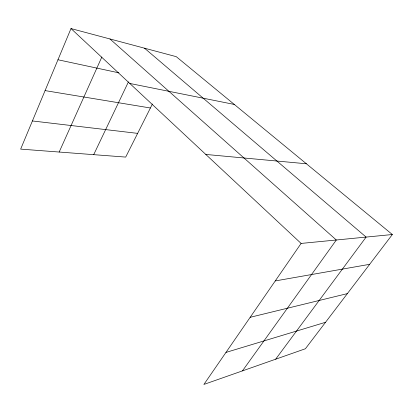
<?xml version="1.0" encoding="UTF-8"?>
<svg xmlns="http://www.w3.org/2000/svg" width="413" height="413" viewBox="0 0 413 413"><rect width="100%" height="100%" fill="white"/><g stroke="black" fill="none" stroke-linecap="round" stroke-linejoin="round"><path stroke-width="0.62" d="M392.35 234.522L301.103 243.433L203.888 384.436L305.393 348.753L392.35 234.522L176.253 56.664L70.995 28.564L20.65 149.114L125.697 157.09L152.418 104.009M59.183 152.041L101.835 57.035M93.699 154.658L128.417 81.903M242.446 370.879L336.332 239.994L109.951 38.967M275.662 359.202L366.119 237.083L144.509 48.192M225.957 352.423L325.542 322.285M250.17 317.303L347.369 293.612M275.249 280.933L369.671 264.315M205.798 154.441L306.394 163.775M32.41 120.952L137.632 133.373M45.084 90.602L150.415 107.994M129.78 83.457L234.3 104.443M57.97 59.761L118.877 72.838M70.995 28.564L301.103 243.433"/></g></svg>
